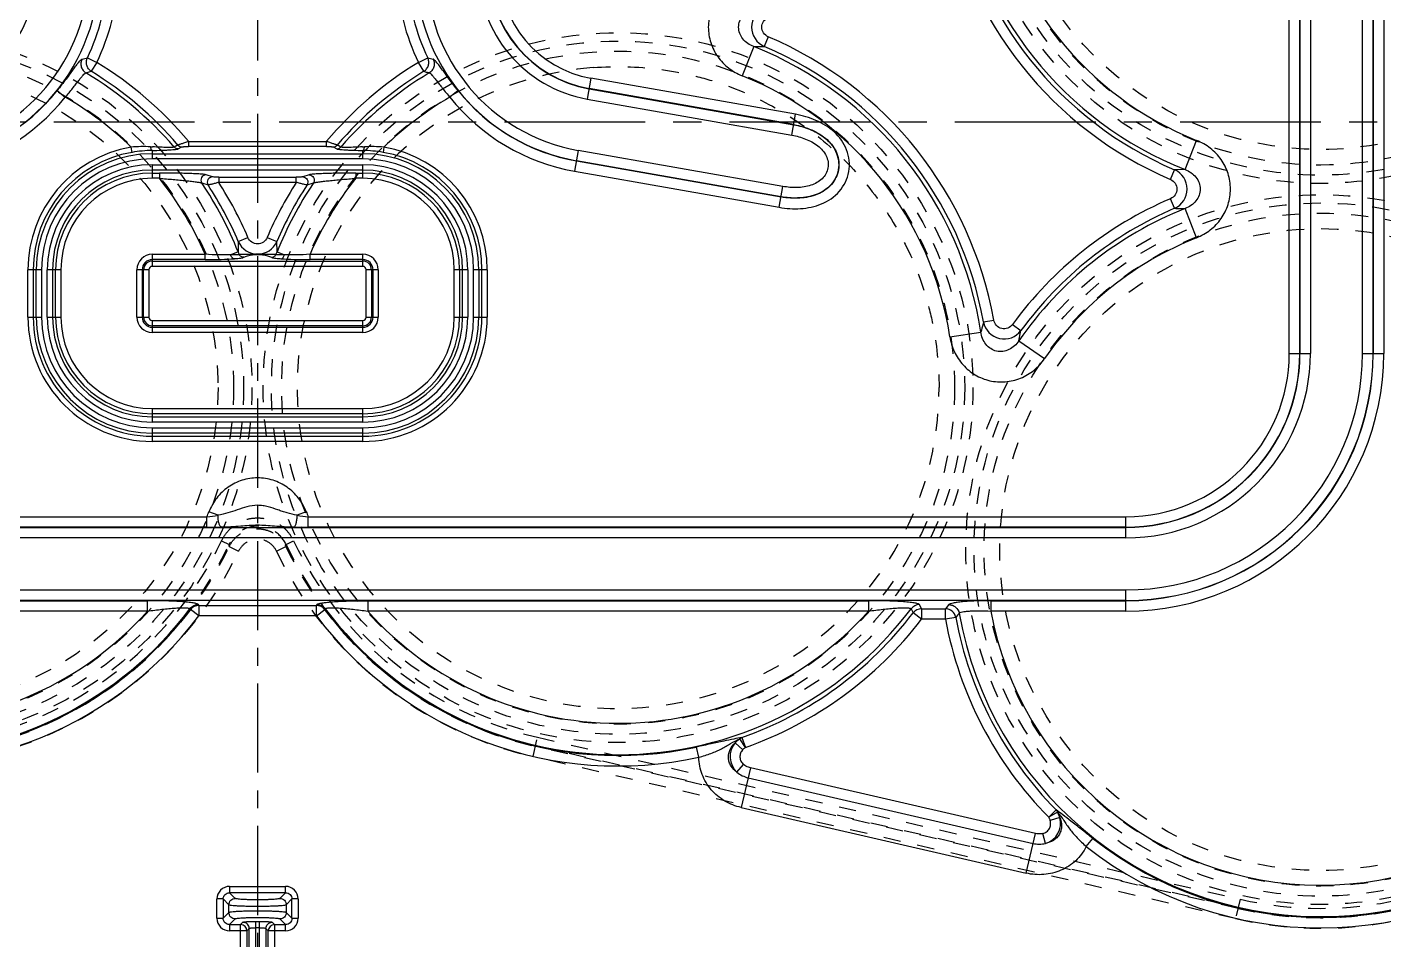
# Model space of a CAD drawing. Header units: millimetres. Extents: x -685 to 1888, y -6001 to 855.
# Drawn here: x 501.2 to 630.1, y -572.6 to -485.9 of the extents above; entities that cross this region are included whole.
import ezdxf

# ---------------------------------------------------------------- set-up
doc = ezdxf.new("R2010")
doc.units = ezdxf.units.MM
doc.header["$LTSCALE"] = 16.335
doc.linetypes.add('CENTER', pattern=[0.6, 0.375, -0.075, 0.075, -0.075])
doc.linetypes.add('HIDDEN', pattern=[0.2, 0.1, -0.1])
doc.layers.get('0').update_dxf_attribs({"linetype": 'CONTINUOUS'})
doc.layers.add('DEFAULT_2', color=8, linetype='HIDDEN')

msp = doc.modelspace()

# ---------------------------------------------------------------- linework, layer by layer
at = {"color": 1, "linetype": 'CENTER', "ltscale": 1.38079}
msp.add_line((523.06, -399.423), (523.06, -590.423), dxfattribs=at)
at = {"color": 7, "linetype": 'Continuous'}
for p, q in [((621.075, -516.923), (621.075, -461.923)), ((622.069, -461.923), (622.069, -516.923)), ((622.091, -516.923), (622.091, -461.923)), ((623.086, -461.923), (623.086, -516.923)), ((628.035, -516.923), (628.035, -461.923)), ((629.029, -461.923), (629.029, -516.923)), ((629.051, -516.923), (629.051, -461.923)), ((630.046, -461.923), (630.046, -516.923)), ((571.581, -486.837), (571.189, -487.752)), ((570.199, -487.771), (569.096, -490.543)), ((570.199, -487.771), (571.189, -487.752)), ((506.889, -488.837), (507.784, -489.271)), ((507.784, -489.271), (507.263, -490.119)), ((538.337, -489.271), (539.231, -488.837)), ((538.857, -490.119), (538.337, -489.271)), ((554.734, -490.778), (554.385, -492.758)), ((574.177, -494.206), (554.734, -490.778)), ((504.012, -491.958), (504.79, -492.578)), ((542.108, -491.958), (541.331, -492.578)), ((554.558, -491.779), (574, -495.207)), ((574.004, -495.186), (554.562, -491.757)), ((554.385, -492.758), (573.828, -496.187)), ((573.828, -496.187), (574.177, -494.206)), ((511.143, -497.821), (511.058, -497.329)), ((515.501, -497.121), (515.149, -497.319)), ((515.524, -497.493), (515.877, -497.295)), ((516.511, -496.773), (516.511, -497.272)), ((516.511, -496.773), (529.609, -496.773)), ((529.609, -497.272), (516.511, -497.272)), ((529.609, -497.272), (529.609, -496.773)), ((530.243, -497.295), (530.596, -497.493)), ((530.972, -497.319), (530.62, -497.121)), ((535.063, -497.329), (534.978, -497.821)), ((611.172, -499.459), (612.274, -496.687)), ((513.06, -497.638), (513.06, -498.447)), ((513.06, -497.948), (533.06, -497.948)), ((533.06, -498.447), (513.06, -498.447)), ((533.06, -498.447), (533.06, -497.638)), ((553.526, -497.632), (553.177, -499.612)), ((553.349, -498.633), (572.792, -502.061)), ((572.796, -502.04), (553.353, -498.611)), ((572.968, -501.06), (553.526, -497.632)), ((513.06, -498.998), (513.06, -500.288)), ((513.06, -498.998), (533.06, -498.998)), ((533.06, -499.498), (513.06, -499.498)), ((513.06, -499.789), (513.738, -499.789)), ((513.738, -499.789), (513.738, -500.288)), ((518.776, -500.151), (518.171, -499.953)), ((527.95, -499.953), (527.345, -500.151)), ((532.382, -499.789), (533.06, -499.789)), ((532.382, -499.789), (532.382, -500.288)), ((533.06, -500.288), (533.06, -498.998)), ((553.177, -499.612), (572.619, -503.041)), ((609.79, -500.393), (610.181, -499.479)), ((611.172, -499.459), (610.181, -499.479)), ((513.738, -500.288), (513.06, -500.288)), ((517.758, -500.729), (518.36, -500.921)), ((519.383, -500.174), (519.383, -500.673)), ((519.383, -500.174), (526.738, -500.174)), ((526.738, -500.673), (519.383, -500.673)), ((526.738, -500.673), (526.738, -500.174)), ((527.761, -500.921), (528.363, -500.729)), ((533.06, -500.288), (532.382, -500.288)), ((572.619, -503.041), (572.968, -501.06)), ((610.181, -503.136), (609.79, -502.222)), ((612.274, -505.928), (611.172, -503.156)), ((521.232, -506.294), (522.146, -505.903)), ((523.975, -505.903), (524.889, -506.294)), ((524.909, -507.284), (524.889, -506.294)), ((513.06, -507.507), (513.06, -508.649)), ((513.06, -507.507), (518.074, -507.507)), ((518.074, -508.005), (518.074, -507.507)), ((521.212, -507.284), (520.511, -507.563)), ((524.909, -507.284), (525.61, -507.563)), ((528.046, -507.507), (533.06, -507.507)), ((528.046, -508.005), (528.046, -507.507)), ((533.06, -508.649), (533.06, -507.507)), ((501.245, -513.473), (501.245, -508.973)), ((502.535, -508.973), (501.245, -508.973)), ((501.745, -508.973), (501.745, -513.473)), ((502.036, -513.473), (502.036, -508.973)), ((502.535, -508.973), (502.535, -513.473)), ((503.086, -513.473), (503.086, -508.973)), ((504.375, -508.973), (503.086, -508.973)), ((503.585, -508.973), (503.585, -513.473)), ((503.876, -513.473), (503.876, -508.973)), ((504.375, -508.973), (504.375, -513.473)), ((511.594, -513.473), (511.594, -508.973)), ((512.736, -508.973), (511.594, -508.973)), ((512.093, -508.973), (512.093, -513.473)), ((512.238, -513.473), (512.238, -508.973)), ((512.736, -508.973), (512.736, -513.473)), ((518.074, -508.005), (513.06, -508.005)), ((513.06, -508.15), (533.06, -508.15)), ((533.06, -508.649), (513.06, -508.649)), ((533.06, -508.005), (528.046, -508.005)), ((534.527, -508.973), (533.384, -508.973)), ((533.384, -513.473), (533.384, -508.973)), ((533.883, -508.973), (533.883, -513.473)), ((534.028, -513.473), (534.028, -508.973)), ((534.527, -508.973), (534.527, -513.473)), ((543.035, -508.973), (541.745, -508.973)), ((541.745, -513.473), (541.745, -508.973)), ((542.245, -508.973), (542.245, -513.473)), ((542.536, -513.473), (542.536, -508.973)), ((543.035, -508.973), (543.035, -513.473)), ((544.875, -508.973), (543.586, -508.973)), ((543.586, -513.473), (543.586, -508.973)), ((544.085, -508.973), (544.085, -513.473)), ((544.376, -513.473), (544.376, -508.973)), ((544.875, -508.973), (544.875, -513.473)), ((501.245, -513.473), (502.535, -513.473)), ((503.086, -513.473), (504.375, -513.473)), ((511.594, -513.473), (512.736, -513.473)), ((513.06, -513.797), (533.06, -513.797)), ((513.06, -513.797), (513.06, -514.939)), ((533.06, -514.939), (533.06, -513.797)), ((533.384, -513.473), (534.527, -513.473)), ((541.745, -513.473), (543.035, -513.473)), ((543.586, -513.473), (544.875, -513.473)), ((592.021, -513.93), (592.999, -513.754)), ((594.781, -514.165), (595.584, -514.752)), ((533.06, -514.296), (513.06, -514.296)), ((513.06, -514.44), (533.06, -514.44)), ((533.06, -514.939), (513.06, -514.939)), ((588.83, -515.343), (591.779, -514.891)), ((595.381, -515.721), (595.584, -514.752)), ((595.381, -515.721), (597.835, -517.418)), ((621.075, -516.923), (623.086, -516.923)), ((628.035, -516.923), (630.046, -516.923)), ((513.06, -522.158), (533.06, -522.158)), ((513.06, -522.158), (513.06, -523.447)), ((533.06, -522.657), (513.06, -522.657)), ((513.06, -522.948), (533.06, -522.948)), ((533.06, -523.447), (533.06, -522.158)), ((533.06, -523.447), (513.06, -523.447)), ((513.06, -523.998), (533.06, -523.998)), ((513.06, -523.998), (513.06, -525.288)), ((533.06, -524.498), (513.06, -524.498)), ((533.06, -525.288), (533.06, -523.998)), ((513.06, -524.789), (533.06, -524.789)), ((533.06, -525.288), (513.06, -525.288)), ((519.303, -532.302), (518.44, -531.959)), ((527.681, -531.959), (526.818, -532.302)), ((440.56, -532.438), (518.245, -532.438)), ((518.245, -533.432), (440.56, -533.432)), ((440.56, -533.454), (605.56, -533.454)), ((518.245, -533.432), (518.245, -532.438)), ((527.876, -532.438), (605.56, -532.438)), ((527.876, -533.432), (527.876, -532.438)), ((605.56, -533.432), (527.876, -533.432)), ((605.56, -534.449), (605.56, -532.438)), ((605.56, -534.449), (440.56, -534.449)), ((440.56, -539.397), (605.56, -539.397)), ((605.56, -541.408), (605.56, -539.397)), ((605.56, -540.392), (440.56, -540.392)), ((465.022, -540.414), (512.599, -540.414)), ((512.599, -541.408), (512.599, -540.414)), ((516.68, -541.265), (516.64, -541.186)), ((517.473, -541.866), (516.68, -541.265)), ((517.473, -540.871), (517.433, -540.79)), ((517.473, -540.871), (528.647, -540.871)), ((517.473, -540.871), (517.473, -541.866)), ((528.687, -540.79), (528.647, -540.871)), ((528.647, -541.866), (528.647, -540.871)), ((528.647, -541.866), (529.44, -541.265)), ((529.481, -541.186), (529.44, -541.265)), ((533.522, -540.414), (581.099, -540.414)), ((533.522, -540.414), (533.522, -541.408)), ((581.099, -540.414), (581.099, -541.408)), ((585.14, -541.186), (585.339, -541.577)), ((586.13, -541.186), (585.933, -540.79)), ((586.13, -541.186), (588.409, -541.186)), ((586.13, -541.186), (586.13, -542.181)), ((588.739, -540.79), (588.409, -541.186)), ((588.409, -542.181), (588.409, -541.186)), ((592.714, -540.414), (605.56, -540.414)), ((592.714, -540.414), (592.714, -541.408)), ((512.599, -541.408), (465.022, -541.408)), ((528.647, -541.866), (517.473, -541.866)), ((581.099, -541.408), (533.522, -541.408)), ((586.13, -542.181), (585.339, -541.577)), ((588.409, -542.181), (586.13, -542.181)), ((589.386, -541.999), (588.409, -542.181)), ((605.56, -541.408), (592.714, -541.408)), ((568.438, -553.918), (569.147, -554.578)), ((569.412, -554.356), (568.882, -553.545)), ((569.08, -553.418), (569.412, -554.356)), ((564.985, -555.291), (564.772, -554.319)), ((568.602, -556.714), (569.229, -555.975)), ((569.878, -556.293), (569.008, -560.067)), ((596.951, -562.532), (569.878, -556.293)), ((569.661, -557.236), (596.733, -563.476)), ((569.008, -560.067), (596.081, -566.306)), ((598.218, -560.995), (598.926, -560.297)), ((599.049, -560.498), (598.218, -560.995)), ((599.285, -561.027), (598.359, -561.31)), ((596.081, -566.306), (596.951, -562.532)), ((597.914, -563.469), (597.673, -562.531)), ((601.789, -563.773), (602.405, -562.993)), ((520.394, -567.559), (525.727, -567.559)), ((520.394, -567.559), (520.394, -568.158)), ((525.727, -568.158), (520.394, -568.158)), ((520.936, -568.7), (520.394, -568.158)), ((525.727, -568.158), (525.185, -568.7)), ((525.727, -568.158), (525.727, -567.559)), ((519.795, -568.756), (519.197, -568.756)), ((519.197, -570.589), (519.197, -568.757)), ((519.795, -568.756), (520.337, -569.298)), ((519.795, -568.756), (519.795, -570.59)), ((520.337, -570.047), (520.337, -569.298)), ((525.783, -569.298), (526.325, -568.756)), ((525.783, -569.298), (525.783, -570.047)), ((526.924, -568.756), (526.325, -568.756)), ((526.325, -570.59), (526.325, -568.756)), ((526.924, -568.757), (526.924, -570.589)), ((519.197, -570.59), (519.795, -570.59)), ((520.337, -570.047), (519.795, -570.59)), ((520.394, -571.188), (520.936, -570.646)), ((521.673, -570.962), (521.447, -571.188)), ((522.87, -570.884), (523.251, -570.884)), ((522.87, -570.884), (522.87, -580.285)), ((523.251, -580.285), (523.251, -570.884)), ((524.674, -571.188), (524.448, -570.962)), ((525.185, -570.646), (525.727, -571.188)), ((526.325, -570.59), (525.783, -570.047)), ((526.325, -570.59), (526.924, -570.59)), ((520.394, -571.188), (521.447, -571.188)), ((520.394, -571.188), (520.394, -571.787)), ((522.045, -571.787), (520.394, -571.787)), ((521.447, -579.686), (521.447, -571.188)), ((522.045, -571.787), (522.271, -571.561)), ((522.045, -571.787), (522.045, -579.686)), ((522.271, -580.285), (522.271, -571.561)), ((523.251, -571.482), (522.87, -571.482)), ((523.849, -571.561), (524.075, -571.787)), ((523.849, -571.561), (523.849, -580.285)), ((525.727, -571.787), (524.075, -571.787)), ((524.075, -579.686), (524.075, -571.787)), ((524.674, -571.188), (525.727, -571.188)), ((524.674, -571.188), (524.674, -579.686)), ((525.727, -571.787), (525.727, -571.188))]:
    msp.add_line(p, q, dxfattribs=at)
at = {"color": 1, "linetype": 'CENTER', "ltscale": 2.18358}
msp.add_line((375.293, -494.923), (670.828, -494.923), dxfattribs=at)
at = {"color": 7, "linetype": 'Continuous'}
for centre, radius, start, end in [((624.06, -467.058), 34.871, 291.69161, 123.2426), ((624.06, -467.058), 31.888, 291.69165, 114.41753), ((624.06, -467.058), 34.871, 188.71275, 248.30827), ((624.06, -467.058), 31.888, 188.71266, 248.30837), ((624.06, -467.058), 36.262, 190.19576, 246.82527), ((624.06, -467.058), 35.267, 190.19577, 246.82525), ((489.56, -480.423), 12.526, 279.99978, 360), ((489.56, -480.423), 17.474, 280.00003, 0), ((489.56, -480.423), 18.469, 280.00003, 360), ((556.56, -480.423), 18.469, 180, 260), ((556.56, -480.423), 17.474, 180, 260), ((556.56, -480.423), 12.526, 180, 260), ((556.56, -480.423), 11.531, 180, 260), ((556.56, -480.423), 11.509, 180, 260), ((556.56, -480.423), 10.515, 180, 260), ((489.56, -480.423), 19.263, 334.10212, 357.68554), ((489.56, -480.423), 20.258, 334.10212, 357.68554), ((556.56, -480.423), 20.258, 182.3139, 205.89828), ((556.56, -480.423), 19.263, 182.3139, 205.89828), ((571.999, -485.923), 2, 113.87477, 246.12426), ((557.31, -520.173), 36.262, 10.19576, 66.82527), ((557.31, -520.173), 34.871, 8.71275, 68.30827), ((557.31, -520.173), 35.267, 10.19577, 66.82525), ((478.258, -380.69), 111.873, 284.55904, 284.82825), ((488.81, -520.173), 36.262, 40.1895, 58.4506), ((557.31, -520.173), 36.262, 121.54978, 139.8105), ((567.963, -380.612), 111.974, 255.13208, 255.40121), ((488.81, -520.173), 34.871, 40.94769, 59.02874), ((488.81, -520.173), 35.267, 40.81615, 58.4506), ((557.31, -520.173), 35.267, 121.54978, 139.18385), ((557.31, -520.173), 34.871, 120.97165, 139.05231), ((557.31, -520.173), 31.888, 8.71266, 68.30837), ((489.56, -480.423), 18.491, 280.00003, 321.40591), ((556.56, -480.423), 18.491, 218.59449, 260), ((489.56, -480.423), 19.485, 280.00003, 321.40591), ((488.81, -520.173), 31.888, 45.75795, 59.92621), ((557.31, -520.173), 31.888, 120.07418, 134.24205), ((556.56, -480.423), 19.485, 218.59449, 260), ((513.06, -508.973), 11.815, 99.75704, 180), ((512.223, -509.575), 12.302, 86.84993, 95.43369), ((516.433, -432.437), 64.951, 266.88083, 267.04313), ((515.88, -496.796), 0.5, 220.6407, 269.6585), ((530.24, -496.796), 0.5, 270.34148, 319.35919), ((529.684, -432.376), 65.012, 272.95702, 273.11935), ((533.899, -509.511), 12.238, 84.54251, 93.17123), ((533.06, -508.973), 11.815, 0, 80.24296), ((513.06, -508.973), 11.316, 99.75704, 180), ((513.06, -508.973), 11.025, 90, 180), ((513.06, -508.973), 10.526, 90, 180), ((513.314, -510.448), 12.813, 91.1359, 99.75849), ((532.805, -510.464), 12.829, 80.24701, 88.8586), ((533.06, -508.973), 11.025, 0, 90), ((533.06, -508.973), 10.526, 0, 90), ((533.06, -508.973), 11.316, 0, 80.24296), ((513.06, -508.973), 9.974, 90, 180), ((513.06, -508.973), 9.475, 90, 180), ((513.06, -508.973), 9.184, 90, 180), ((533.06, -508.973), 9.974, 0, 90), ((533.06, -508.973), 9.475, 0, 90), ((533.06, -508.973), 9.184, 0, 90), ((609.372, -501.308), 2, 293.87415, 66.12486), ((513.06, -508.973), 8.685, 90, 180), ((488.81, -520.173), 31.888, 23.40425, 38.57897), ((488.81, -520.173), 34.871, 21.69164, 33.88839), ((488.81, -520.173), 35.267, 23.17473, 33.08488), ((488.81, -520.173), 36.262, 23.17473, 32.53047), ((557.31, -520.173), 36.262, 147.46953, 156.82527), ((557.31, -520.173), 35.267, 146.91512, 156.82527), ((557.31, -520.173), 34.871, 146.11161, 158.30836), ((557.31, -520.173), 31.888, 141.42103, 156.59575), ((533.06, -508.973), 8.685, 0, 90), ((624.06, -535.558), 36.262, 113.17473, 143.84629), ((624.06, -535.558), 34.871, 189.9987, 68.30839), ((624.06, -535.558), 34.871, 111.69173, 145.3293), ((624.06, -535.558), 35.267, 113.17475, 143.84628), ((523.06, -505.485), 2, 203.8751, 336.12499), ((624.06, -535.558), 31.888, 190.57252, 68.30835), ((624.06, -535.558), 31.888, 111.69163, 145.32939), ((513.06, -508.973), 1.466, 90, 180), ((523.563, -506.445), 2.497, 199.64514, 205.74738), ((522.56, -506.446), 2.493, 334.24967, 340.35954), ((533.06, -508.973), 1.466, 0, 90), ((513.06, -508.973), 0.967, 90, 180), ((513.06, -508.973), 0.823, 90, 180), ((513.06, -508.973), 0.324, 90, 180), ((533.06, -508.973), 0.967, 0, 90), ((533.06, -508.973), 0.823, 0, 90), ((533.06, -508.973), 0.324, 0, 90), ((513.06, -513.473), 11.815, 180, 270), ((513.06, -513.473), 11.316, 180, 270), ((513.06, -513.473), 11.025, 180, 270), ((513.06, -513.473), 10.526, 180, 270), ((513.06, -513.473), 9.974, 180, 270), ((513.06, -513.473), 9.475, 180, 270), ((513.06, -513.473), 9.184, 180, 270), ((513.06, -513.473), 8.685, 180, 270), ((513.06, -513.473), 1.466, 180, 270), ((513.06, -513.473), 0.967, 180, 270), ((513.06, -513.473), 0.823, 180, 270), ((513.06, -513.473), 0.324, 180, 270), ((533.06, -513.473), 11.815, 270, 360), ((533.06, -513.473), 11.316, 270, 0), ((533.06, -513.473), 11.025, 270, 0), ((533.06, -513.473), 10.526, 270, 0), ((533.06, -513.473), 9.974, 270, 360), ((533.06, -513.473), 9.475, 270, 0), ((533.06, -513.473), 9.184, 270, 0), ((533.06, -513.473), 8.685, 270, 360), ((533.06, -513.473), 1.466, 270, 360), ((533.06, -513.473), 0.967, 270, 0), ((533.06, -513.473), 0.823, 270, 360), ((533.06, -513.473), 0.324, 270, 360), ((593.984, -513.552), 2, 190.8958, 323.14529), ((605.56, -516.923), 24.485, 270, 360), ((605.56, -516.923), 23.491, 270, 0), ((605.56, -516.923), 23.469, 270, 0), ((605.56, -516.923), 22.474, 270, 360), ((605.56, -516.923), 17.526, 270, 360), ((605.56, -516.923), 16.531, 270, 0), ((605.56, -516.923), 16.509, 270, 0), ((605.56, -516.923), 15.515, 270, 360), ((624.06, -535.558), 35.946, 231.71501, 25.30613), ((624.06, -535.558), 34.952, 231.71639, 25.30399), ((488.81, -520.173), 31.888, 337.37983, 338.30836), ((514.347, -497.705), 34.95, 276.40271, 278.15181), ((531.899, -496.719), 35.944, 261.87233, 263.57293), ((557.31, -520.173), 31.888, 201.69164, 202.62017), ((518.25, -489.914), 43.518, 269.99361, 271.76619), ((527.856, -490.854), 42.578, 268.21441, 270.02588), ((488.81, -520.173), 34.871, 217.05474, 322.94526), ((488.81, -520.173), 34.952, 257.67434, 322.88116), ((517.439, -541.796), 1.006, 90.32073, 142.61137), ((517.479, -541.877), 1.006, 90.32337, 142.55685), ((528.642, -541.877), 1.006, 37.44281, 89.67606), ((528.682, -541.796), 1.006, 37.38905, 89.67983), ((557.31, -520.173), 34.952, 217.11884, 282.32501), ((557.31, -520.173), 34.871, 217.05474, 322.94526), ((585.939, -541.796), 1.006, 90.32314, 142.61796), ((586.136, -542.192), 1.006, 90.3234, 142.31975), ((588.398, -542.193), 1.007, 11.11472, 89.39733), ((488.81, -520.173), 31.888, 221.75488, 318.24512), ((488.81, -520.173), 35.946, 257.67295, 322.88116), ((557.31, -520.173), 35.946, 217.11884, 282.32715), ((557.31, -520.173), 31.888, 221.75488, 318.24512), ((557.31, -520.173), 35.267, 289.49497, 322.63299), ((557.31, -520.173), 36.262, 289.49497, 322.63299), ((624.06, -535.558), 36.262, 190.52423, 224.54711), ((777.807, -703.474), 248.146, 139.28596, 139.40377), ((624.06, -535.558), 35.267, 190.52423, 224.54711), ((569.942, -555.232), 1.998, 138.8482, 227.86219), ((597.357, -561.551), 1.998, 286.17961, 15.19544), ((520.393, -568.755), 1.196, 89.94161, 180.06206), ((525.728, -568.755), 1.196, 359.94115, 90.06216), ((520.393, -570.591), 1.196, 179.9411, 270.06219), ((525.728, -570.591), 1.196, 269.94162, 0.06204), ((521.443, -571.79), 0.602, 0.33572, 89.66428), ((524.678, -571.79), 0.602, 90.33572, 179.66428)]:
    msp.add_arc(centre, radius, start, end, dxfattribs=at)
for points, knots in [([(569.096, -481.302), (568.635, -481.486), (567.76, -481.986), (566.716, -483.077), (566.04, -484.429), (565.804, -485.923), (566.04, -487.418), (566.716, -488.77), (567.76, -489.86), (568.635, -490.36), (569.096, -490.543)], [0, 0, 0, 0, 0.1250472, 0.2500704, 0.3750489, 0.5000326, 0.625011, 0.7499781, 0.8749745, 1, 1, 1, 1]), ([(570.199, -487.771), (569.804, -487.63), (569.248, -487.258), (568.84, -486.529), (568.727, -485.923), (568.84, -485.317), (569.248, -484.588), (569.804, -484.216), (570.199, -484.075)], [0, 0, 0, 0, 0.2549549, 0.3787354, 0.5000052, 0.6212722, 0.7450568, 1, 1, 1, 1]), ([(571.581, -486.837), (571.404, -486.762), (571.086, -486.505), (570.905, -485.923), (571.086, -485.34), (571.404, -485.084), (571.581, -485.009)], [0, 0, 0, 0, 0.2502707, 0.5000111, 0.7497491, 1, 1, 1, 1]), ([(506.38, -488.97), (506.361, -488.975), (506.317, -488.999), (506.213, -489.084), (506.055, -489.26), (505.83, -489.544), (505.553, -489.916), (505.227, -490.363), (504.715, -491.057), (504.303, -491.594), (504.012, -491.958)], [0, 0, 0, 0, 0.0158655, 0.0384508, 0.1052174, 0.2006819, 0.3230717, 0.4691595, 0.6346085, 1, 1, 1, 1]), ([(506.381, -488.97), (506.328, -489.077), (506.258, -489.32), (506.292, -489.702), (506.466, -490.043), (506.654, -490.212), (506.755, -490.274)], [0, 0, 0, 0, 0.2411213, 0.5004422, 0.7595168, 1, 1, 1, 1]), ([(507.263, -490.119), (507.161, -490.054), (506.978, -489.887), (506.812, -489.555), (506.773, -489.186), (506.837, -488.946), (506.889, -488.837)], [0, 0, 0, 0, 0.2497053, 0.5000009, 0.7502962, 1, 1, 1, 1]), ([(538.857, -490.119), (538.96, -490.055), (539.142, -489.887), (539.308, -489.555), (539.347, -489.186), (539.283, -488.946), (539.231, -488.837)], [0, 0, 0, 0, 0.2496765, 0.4999017, 0.7502334, 1, 1, 1, 1]), ([(539.74, -488.971), (539.793, -489.077), (539.863, -489.32), (539.828, -489.702), (539.654, -490.044), (539.466, -490.212), (539.365, -490.274)], [0, 0, 0, 0, 0.2411338, 0.5004553, 0.7595232, 1, 1, 1, 1]), ([(542.108, -491.958), (541.818, -491.594), (541.406, -491.057), (540.894, -490.363), (540.567, -489.916), (540.291, -489.544), (540.066, -489.26), (539.907, -489.084), (539.803, -488.999), (539.76, -488.975), (539.74, -488.97)], [0, 0, 0, 0, 0.3654317, 0.5308702, 0.6769413, 0.7993117, 0.8947663, 0.9615397, 0.9841318, 1, 1, 1, 1]), ([(504.79, -492.578), (505.031, -492.304), (505.371, -491.896), (505.79, -491.361), (506.057, -491.013), (506.286, -490.722), (506.475, -490.498), (506.609, -490.359), (506.699, -490.293), (506.738, -490.276), (506.755, -490.274)], [0, 0, 0, 0, 0.360238, 0.524424, 0.6703981, 0.793166, 0.8899456, 0.9588518, 0.982688, 1, 1, 1, 1]), ([(506.755, -490.274), (506.796, -490.259), (506.901, -490.222), (507.074, -490.182), (507.202, -490.141), (507.263, -490.119)], [0, 0, 0, 0, 0.243624, 0.6298584, 1, 1, 1, 1]), ([(538.857, -490.119), (538.898, -490.134), (539.003, -490.17), (539.176, -490.21), (539.304, -490.251), (539.365, -490.274)], [0, 0, 0, 0, 0.2435929, 0.6298, 1, 1, 1, 1]), ([(539.365, -490.274), (539.383, -490.276), (539.422, -490.294), (539.512, -490.359), (539.646, -490.498), (539.834, -490.722), (540.063, -491.013), (540.331, -491.361), (540.749, -491.896), (541.09, -492.304), (541.331, -492.578)], [0, 0, 0, 0, 0.0173115, 0.0411473, 0.1100528, 0.2068314, 0.3295971, 0.4755678, 0.6397529, 1, 1, 1, 1]), ([(572.619, -503.041), (573.282, -503.157), (574.645, -503.249), (576.684, -502.848), (578.463, -501.654), (579.427, -499.687), (579.195, -497.509), (577.931, -495.778), (576.152, -494.703), (574.839, -494.323), (574.177, -494.206)], [0, 0, 0, 0, 0.1228357, 0.247067, 0.3730895, 0.499979, 0.6268815, 0.7529042, 0.8771577, 1, 1, 1, 1]), ([(574.004, -495.186), (574.589, -495.289), (575.721, -495.615), (577.209, -496.502), (578.217, -497.858), (578.399, -499.505), (577.665, -500.991), (576.254, -501.92), (574.552, -502.245), (573.377, -502.164), (572.792, -502.061)], [0, 0, 0, 0, 0.1336977, 0.2624749, 0.3836192, 0.4999895, 0.6164279, 0.737546, 0.8663098, 1, 1, 1, 1]), ([(574, -495.207), (574.51, -495.297), (575.53, -495.577), (576.72, -496.215), (577.529, -496.975), (578.015, -497.705), (578.286, -498.566), (578.276, -499.484), (577.971, -500.349), (577.423, -501.065), (576.716, -501.584), (575.94, -501.918), (575.142, -502.105), (574.091, -502.192), (573.305, -502.129), (572.796, -502.04)], [0, 0, 0, 0, 0.1165442, 0.2366293, 0.2996203, 0.3648536, 0.4318678, 0.4998537, 0.5678311, 0.6348575, 0.6998161, 0.7630544, 0.8240013, 0.8834576, 1, 1, 1, 1]), ([(573.828, -496.187), (574.271, -496.265), (575.134, -496.501), (576.123, -497.023), (576.753, -497.612), (577.101, -498.129), (577.282, -498.708), (577.28, -499.308), (577.077, -499.872), (576.709, -500.355), (576.204, -500.721), (575.411, -501.059), (574.303, -501.212), (573.411, -501.138), (572.968, -501.06)], [0, 0, 0, 0, 0.1323145, 0.2615347, 0.3240015, 0.3841825, 0.4426681, 0.4999889, 0.5573138, 0.6158076, 0.6759982, 0.7384719, 0.8676875, 1, 1, 1, 1]), ([(513.06, -497.638), (513.041, -497.635), (512.999, -497.604), (512.955, -497.528), (512.92, -497.419), (512.905, -497.336), (512.899, -497.292)], [0, 0, 0, 0, 0.1466813, 0.3661907, 0.6623438, 1, 1, 1, 1]), ([(513.06, -497.638), (513.353, -497.632), (513.779, -497.622), (514.326, -497.602), (514.683, -497.585), (514.99, -497.567), (515.235, -497.546), (515.396, -497.527), (515.484, -497.508), (515.514, -497.499), (515.524, -497.493)], [0, 0, 0, 0, 0.3553175, 0.5174944, 0.6635268, 0.7894011, 0.8905866, 0.9620788, 0.9853999, 1, 1, 1, 1]), ([(515.149, -497.319), (515.14, -497.324), (515.114, -497.33), (515.041, -497.342), (514.908, -497.349), (514.703, -497.353), (514.447, -497.352), (514.149, -497.346), (513.689, -497.331), (513.33, -497.314), (513.083, -497.302)], [0, 0, 0, 0, 0.0144107, 0.0373153, 0.1076534, 0.2079708, 0.3334794, 0.4790238, 0.6407584, 1, 1, 1, 1]), ([(515.524, -497.493), (515.489, -497.493), (515.349, -497.475), (515.217, -497.398), (515.149, -497.32)], [0, 0, 0, 0, 0.2559015, 1, 1, 1, 1]), ([(515.501, -497.121), (515.511, -497.113), (515.548, -497.099), (515.616, -497.071), (515.717, -497.034), (515.844, -496.99), (515.993, -496.94), (516.217, -496.865), (516.391, -496.808), (516.511, -496.773)], [0, 0, 0, 0, 0.0365259, 0.1076331, 0.2096099, 0.3373588, 0.4856338, 0.6491756, 1, 1, 1, 1]), ([(515.877, -497.295), (515.884, -497.292), (515.908, -497.29), (515.952, -497.284), (516.017, -497.281), (516.133, -497.276), (516.299, -497.273), (516.438, -497.272), (516.511, -497.272)], [0, 0, 0, 0, 0.0356804, 0.1085978, 0.2134991, 0.3437152, 0.654943, 1, 1, 1, 1]), ([(529.609, -496.773), (529.729, -496.81), (529.954, -496.881), (530.221, -496.97), (530.403, -497.034), (530.504, -497.071), (530.573, -497.099), (530.609, -497.114), (530.62, -497.121)], [0, 0, 0, 0, 0.3505512, 0.6621708, 0.7900837, 0.8921878, 0.9633296, 1, 1, 1, 1]), ([(529.609, -497.272), (529.679, -497.272), (529.814, -497.273), (529.977, -497.276), (530.093, -497.281), (530.162, -497.284), (530.21, -497.29), (530.236, -497.291), (530.243, -497.295)], [0, 0, 0, 0, 0.3303281, 0.6367074, 0.7700165, 0.8809859, 0.9605826, 1, 1, 1, 1]), ([(530.596, -497.493), (530.632, -497.493), (530.772, -497.475), (530.904, -497.398), (530.972, -497.319)], [0, 0, 0, 0, 0.2559042, 1, 1, 1, 1]), ([(530.596, -497.493), (530.607, -497.499), (530.637, -497.508), (530.725, -497.527), (530.886, -497.546), (531.131, -497.567), (531.438, -497.585), (531.795, -497.602), (532.341, -497.622), (532.768, -497.632), (533.06, -497.638)], [0, 0, 0, 0, 0.0144632, 0.0378054, 0.1094609, 0.2106599, 0.3364851, 0.482494, 0.6446982, 1, 1, 1, 1]), ([(533.038, -497.302), (532.79, -497.314), (532.431, -497.331), (531.972, -497.346), (531.673, -497.352), (531.417, -497.353), (531.213, -497.349), (531.079, -497.342), (531.006, -497.33), (530.981, -497.324), (530.972, -497.319)], [0, 0, 0, 0, 0.3592614, 0.5209935, 0.6665465, 0.7920734, 0.8923859, 0.9626874, 0.985582, 1, 1, 1, 1]), ([(533.06, -497.638), (533.105, -497.632), (533.159, -497.546), (533.199, -497.426), (533.216, -497.34), (533.222, -497.292)], [0, 0, 0, 0, 0.3445862, 0.6321811, 1, 1, 1, 1]), ([(612.274, -505.928), (612.736, -505.745), (613.611, -505.244), (614.655, -504.154), (615.331, -502.801), (615.566, -501.307), (615.331, -499.813), (614.655, -498.461), (613.611, -497.371), (612.736, -496.871), (612.274, -496.687)], [0, 0, 0, 0, 0.1250472, 0.2500704, 0.3750489, 0.5000326, 0.625011, 0.7499781, 0.8749745, 1, 1, 1, 1]), ([(518.171, -499.953), (518.144, -499.944), (518.076, -499.931), (517.888, -499.904), (517.564, -499.878), (517.088, -499.85), (516.516, -499.828), (515.874, -499.81), (514.941, -499.793), (514.224, -499.789), (513.738, -499.789)], [0, 0, 0, 0, 0.0187208, 0.0468499, 0.1284693, 0.2382147, 0.3691892, 0.5153801, 0.6717965, 1, 1, 1, 1]), ([(518.171, -499.953), (518.077, -499.954), (517.898, -500.009), (517.718, -500.209), (517.652, -500.471), (517.706, -500.651), (517.758, -500.73)], [0, 0, 0, 0, 0.2640693, 0.4990853, 0.7346488, 1, 1, 1, 1]), ([(532.382, -499.789), (531.897, -499.789), (531.18, -499.793), (530.246, -499.81), (529.605, -499.828), (529.033, -499.85), (528.557, -499.878), (528.233, -499.904), (528.045, -499.931), (527.976, -499.944), (527.95, -499.953)], [0, 0, 0, 0, 0.3282035, 0.4846199, 0.6308108, 0.7617855, 0.8715307, 0.953151, 0.9812796, 1, 1, 1, 1]), ([(527.95, -499.953), (528.043, -499.954), (528.223, -500.009), (528.403, -500.209), (528.468, -500.471), (528.414, -500.651), (528.363, -500.73)], [0, 0, 0, 0, 0.2640693, 0.4990854, 0.7346488, 1, 1, 1, 1]), ([(611.172, -499.459), (611.567, -499.601), (612.123, -499.972), (612.53, -500.702), (612.643, -501.308), (612.53, -501.914), (612.122, -502.643), (611.567, -503.015), (611.172, -503.156)], [0, 0, 0, 0, 0.2549549, 0.3787355, 0.5000052, 0.6212722, 0.7450568, 1, 1, 1, 1]), ([(513.738, -500.288), (514.178, -500.322), (514.826, -500.374), (515.67, -500.451), (516.25, -500.509), (516.769, -500.566), (517.203, -500.621), (517.498, -500.666), (517.671, -500.703), (517.733, -500.72), (517.758, -500.73)], [0, 0, 0, 0, 0.3267022, 0.4823015, 0.6280589, 0.7590445, 0.8693641, 0.9519921, 0.9807198, 1, 1, 1, 1]), ([(518.776, -500.151), (518.684, -500.151), (518.505, -500.206), (518.325, -500.403), (518.258, -500.663), (518.31, -500.843), (518.359, -500.921)], [0, 0, 0, 0, 0.263974, 0.4990735, 0.7347232, 1, 1, 1, 1]), ([(519.383, -500.673), (519.263, -500.705), (519.039, -500.764), (518.771, -500.831), (518.587, -500.875), (518.484, -500.899), (518.411, -500.914), (518.373, -500.921), (518.359, -500.921)], [0, 0, 0, 0, 0.3512967, 0.6612528, 0.7878911, 0.8892879, 0.9610385, 1, 1, 1, 1]), ([(519.383, -500.174), (519.316, -500.174), (519.187, -500.173), (519.01, -500.169), (518.884, -500.164), (518.811, -500.157), (518.785, -500.153), (518.776, -500.151)], [0, 0, 0, 0, 0.3320401, 0.6349728, 0.8733534, 0.9538371, 1, 1, 1, 1]), ([(527.345, -500.151), (527.336, -500.153), (527.31, -500.157), (527.236, -500.164), (527.11, -500.169), (526.933, -500.173), (526.805, -500.174), (526.738, -500.174)], [0, 0, 0, 0, 0.0466717, 0.127575, 0.3655685, 0.6689193, 1, 1, 1, 1]), ([(527.761, -500.921), (527.748, -500.921), (527.709, -500.914), (527.593, -500.89), (527.385, -500.84), (527.082, -500.764), (526.858, -500.703), (526.738, -500.673)], [0, 0, 0, 0, 0.0388718, 0.1105999, 0.3383878, 0.6483853, 1, 1, 1, 1]), ([(527.345, -500.151), (527.437, -500.151), (527.616, -500.206), (527.796, -500.403), (527.863, -500.663), (527.811, -500.843), (527.761, -500.921)], [0, 0, 0, 0, 0.2639682, 0.4990664, 0.734719, 1, 1, 1, 1]), ([(528.363, -500.73), (528.387, -500.72), (528.45, -500.703), (528.622, -500.666), (528.918, -500.621), (529.351, -500.566), (529.87, -500.509), (530.451, -500.451), (531.294, -500.374), (531.943, -500.322), (532.382, -500.288)], [0, 0, 0, 0, 0.0192801, 0.048007, 0.1306326, 0.2409519, 0.3719369, 0.5176931, 0.6732892, 1, 1, 1, 1]), ([(609.79, -500.393), (609.967, -500.469), (610.285, -500.725), (610.466, -501.308), (610.285, -501.89), (609.967, -502.146), (609.79, -502.222)], [0, 0, 0, 0, 0.2502707, 0.5000111, 0.7497491, 1, 1, 1, 1]), ([(610.181, -503.136), (610.262, -503.138), (610.592, -503.144), (610.922, -503.151), (611.172, -503.156)], [0, 0, 0, 0, 0.2447141, 1, 1, 1, 1]), ([(521.232, -506.294), (521.23, -506.375), (521.223, -506.705), (521.217, -507.035), (521.212, -507.284)], [0, 0, 0, 0, 0.2446704, 1, 1, 1, 1]), ([(523.975, -505.903), (523.899, -506.079), (523.643, -506.397), (523.06, -506.579), (522.478, -506.397), (522.222, -506.079), (522.146, -505.903)], [0, 0, 0, 0, 0.2502707, 0.5000111, 0.7497491, 1, 1, 1, 1]), ([(520.511, -507.563), (520.141, -507.574), (519.328, -507.568), (518.516, -507.533), (518.074, -507.507)], [0, 0, 0, 0, 0.4559955, 1, 1, 1, 1]), ([(521.315, -507.529), (521.304, -507.536), (521.272, -507.546), (521.183, -507.561), (521.025, -507.567), (520.789, -507.568), (520.61, -507.565), (520.511, -507.563)], [0, 0, 0, 0, 0.0487168, 0.1212284, 0.3354986, 0.6328033, 1, 1, 1, 1]), ([(520.856, -507.925), (520.777, -507.919), (520.654, -507.849), (520.557, -507.702), (520.523, -507.611), (520.511, -507.563)], [0, 0, 0, 0, 0.4516435, 0.721843, 1, 1, 1, 1]), ([(520.856, -507.925), (520.967, -507.916), (521.167, -507.899), (521.431, -507.87), (521.618, -507.837), (521.719, -507.813), (521.751, -507.793)], [0, 0, 0, 0, 0.3677832, 0.6638015, 0.8771755, 1, 1, 1, 1]), ([(524.806, -507.529), (524.739, -507.527), (524.575, -507.525), (523.993, -507.512), (523.205, -507.505), (522.368, -507.511), (521.854, -507.518), (521.546, -507.525), (521.382, -507.527), (521.315, -507.529)], [0, 0, 0, 0, 0.0580132, 0.140511, 0.4999563, 0.7354372, 0.859489, 0.9419872, 1, 1, 1, 1]), ([(521.751, -507.793), (521.663, -507.793), (521.484, -507.742), (521.357, -507.607), (521.315, -507.529)], [0, 0, 0, 0, 0.4990461, 1, 1, 1, 1]), ([(521.751, -507.793), (521.861, -507.727), (522.288, -507.57), (523.06, -507.49), (523.833, -507.57), (524.259, -507.727), (524.37, -507.793)], [0, 0, 0, 0, 0.1433589, 0.5001207, 0.8566434, 1, 1, 1, 1]), ([(524.37, -507.793), (524.459, -507.793), (524.638, -507.742), (524.765, -507.606), (524.806, -507.529)], [0, 0, 0, 0, 0.5049468, 1, 1, 1, 1]), ([(524.37, -507.793), (524.401, -507.813), (524.502, -507.837), (524.689, -507.87), (524.954, -507.899), (525.153, -507.916), (525.264, -507.925)], [0, 0, 0, 0, 0.1228341, 0.3361427, 0.6321601, 1, 1, 1, 1]), ([(525.61, -507.563), (525.511, -507.565), (525.332, -507.568), (525.095, -507.567), (524.938, -507.561), (524.849, -507.546), (524.817, -507.536), (524.806, -507.529)], [0, 0, 0, 0, 0.3672825, 0.6645864, 0.8788128, 0.9513004, 1, 1, 1, 1]), ([(525.264, -507.925), (525.345, -507.919), (525.469, -507.846), (525.565, -507.699), (525.598, -507.609), (525.61, -507.563)], [0, 0, 0, 0, 0.4620559, 0.729921, 1, 1, 1, 1]), ([(528.046, -507.507), (527.605, -507.533), (526.793, -507.568), (525.98, -507.574), (525.61, -507.563)], [0, 0, 0, 0, 0.5439891, 1, 1, 1, 1]), ([(518.074, -508.005), (518.578, -508.006), (519.506, -507.994), (520.434, -507.956), (520.856, -507.925)], [0, 0, 0, 0, 0.5431614, 1, 1, 1, 1]), ([(525.264, -507.925), (525.687, -507.956), (526.615, -507.994), (527.542, -508.005), (528.046, -508.005)], [0, 0, 0, 0, 0.4568414, 1, 1, 1, 1]), ([(592.021, -513.93), (592.001, -514.009), (591.92, -514.329), (591.84, -514.649), (591.779, -514.891)], [0, 0, 0, 0, 0.2447141, 1, 1, 1, 1]), ([(594.781, -514.165), (594.668, -514.32), (594.347, -514.572), (593.738, -514.618), (593.211, -514.311), (593.033, -513.943), (592.999, -513.754)], [0, 0, 0, 0, 0.2502707, 0.5000111, 0.7497491, 1, 1, 1, 1]), ([(588.83, -515.343), (588.905, -515.833), (589.196, -516.799), (590.024, -518.061), (591.19, -519.024), (592.593, -519.588), (594.102, -519.695), (595.572, -519.339), (596.869, -518.567), (597.553, -517.826), (597.835, -517.418)], [0, 0, 0, 0, 0.1250472, 0.2500704, 0.3750489, 0.5000326, 0.625011, 0.7499781, 0.8749745, 1, 1, 1, 1]), ([(595.381, -515.721), (595.155, -516.075), (594.668, -516.532), (593.865, -516.766), (593.249, -516.74), (592.684, -516.494), (592.065, -515.932), (591.828, -515.308), (591.779, -514.891)], [0, 0, 0, 0, 0.2549549, 0.3787355, 0.5000052, 0.6212722, 0.7450567, 1, 1, 1, 1]), ([(527.681, -531.959), (527.497, -531.498), (526.997, -530.622), (525.907, -529.578), (524.554, -528.902), (523.06, -528.667), (521.566, -528.902), (520.214, -529.579), (519.123, -530.622), (518.623, -531.498), (518.44, -531.959)], [0, 0, 0, 0, 0.1250475, 0.2500705, 0.3750479, 0.5000317, 0.6250105, 0.7499789, 0.8749753, 1, 1, 1, 1]), ([(526.818, -532.302), (526.501, -532.234), (526.032, -532.134), (525.427, -531.944), (524.833, -531.731), (524.224, -531.519), (523.575, -531.38), (522.892, -531.328), (522.057, -531.458), (521.141, -531.784), (520.241, -532.104), (519.62, -532.235), (519.303, -532.302)], [0, 0, 0, 0, 0.1248044, 0.1848751, 0.2447001, 0.3682629, 0.4335795, 0.5001996, 0.6317253, 0.7553516, 0.8752143, 1, 1, 1, 1]), ([(519.591, -533.411), (519.568, -533.403), (519.522, -533.365), (519.439, -533.234), (519.367, -532.995), (519.314, -532.664), (519.303, -532.425), (519.303, -532.302)], [0, 0, 0, 0, 0.0613342, 0.1473424, 0.3934882, 0.6878492, 1, 1, 1, 1]), ([(526.53, -533.411), (526.578, -533.395), (526.67, -533.266), (526.749, -533.017), (526.806, -532.677), (526.818, -532.428), (526.817, -532.302)], [0, 0, 0, 0, 0.1291483, 0.3649658, 0.6795861, 1, 1, 1, 1]), ([(519.591, -533.411), (520.215, -533.392), (521.107, -533.342), (522.261, -533.247), (523.06, -533.205), (523.859, -533.247), (525.014, -533.342), (525.906, -533.392), (526.53, -533.411)], [0, 0, 0, 0, 0.2694983, 0.3853547, 0.4999232, 0.6145729, 0.7304443, 1, 1, 1, 1]), ([(517.433, -540.79), (517.424, -540.771), (517.371, -540.736), (517.269, -540.698), (517.115, -540.659), (516.916, -540.623), (516.676, -540.588), (516.287, -540.544), (515.734, -540.5), (515.013, -540.46), (514.235, -540.433), (513.424, -540.417), (512.875, -540.414), (512.599, -540.414)], [0, 0, 0, 0, 0.0133561, 0.0360071, 0.0684443, 0.110205, 0.1603739, 0.2179149, 0.3508897, 0.5011793, 0.6624465, 0.8298885, 1, 1, 1, 1]), ([(512.599, -541.408), (512.831, -541.375), (513.291, -541.312), (513.971, -541.229), (514.622, -541.162), (515.225, -541.114), (515.755, -541.089), (516.137, -541.086), (516.379, -541.102), (516.506, -541.121), (516.59, -541.142), (516.634, -541.17), (516.64, -541.186)], [0, 0, 0, 0, 0.1727575, 0.3417088, 0.5037561, 0.6541662, 0.7871055, 0.8939015, 0.9347244, 0.9661051, 0.9876351, 1, 1, 1, 1]), ([(528.687, -540.79), (528.697, -540.771), (528.75, -540.736), (528.852, -540.698), (529.006, -540.659), (529.204, -540.623), (529.445, -540.588), (529.834, -540.544), (530.386, -540.5), (531.108, -540.46), (531.886, -540.433), (532.697, -540.417), (533.246, -540.414), (533.522, -540.414)], [0, 0, 0, 0, 0.0133531, 0.0360011, 0.0684432, 0.1102073, 0.160369, 0.217914, 0.3508879, 0.5011828, 0.6624449, 0.8298895, 1, 1, 1, 1]), ([(529.481, -541.186), (529.487, -541.17), (529.53, -541.142), (529.614, -541.121), (529.742, -541.102), (529.984, -541.086), (530.366, -541.089), (530.895, -541.114), (531.499, -541.162), (532.15, -541.229), (532.829, -541.312), (533.29, -541.375), (533.522, -541.408)], [0, 0, 0, 0, 0.0123639, 0.0338909, 0.0652676, 0.1060859, 0.2128713, 0.3457937, 0.4961804, 0.6582181, 0.8271929, 1, 1, 1, 1]), ([(585.933, -540.79), (585.924, -540.771), (585.871, -540.736), (585.769, -540.698), (585.615, -540.659), (585.416, -540.623), (585.176, -540.588), (584.787, -540.544), (584.234, -540.5), (583.513, -540.46), (582.735, -540.433), (581.924, -540.417), (581.375, -540.414), (581.099, -540.414)], [0, 0, 0, 0, 0.0133581, 0.0359989, 0.0684398, 0.1102075, 0.1603625, 0.217912, 0.350885, 0.501184, 0.6624423, 0.82989, 1, 1, 1, 1]), ([(581.099, -541.408), (581.331, -541.375), (581.791, -541.312), (582.471, -541.229), (583.122, -541.162), (583.726, -541.114), (584.255, -541.089), (584.637, -541.086), (584.879, -541.102), (585.006, -541.121), (585.09, -541.142), (585.134, -541.17), (585.14, -541.186)], [0, 0, 0, 0, 0.1728441, 0.3418237, 0.5038534, 0.6542288, 0.7871423, 0.8939198, 0.9347341, 0.9661081, 0.9876346, 1, 1, 1, 1]), ([(592.714, -540.414), (592.234, -540.414), (591.532, -540.426), (590.635, -540.471), (590.052, -540.515), (589.559, -540.569), (589.175, -540.631), (588.927, -540.69), (588.796, -540.745), (588.753, -540.774), (588.739, -540.79)], [0, 0, 0, 0, 0.3588999, 0.5235752, 0.6708097, 0.7955788, 0.8935581, 0.9618376, 0.9845225, 1, 1, 1, 1]), ([(588.739, -540.79), (588.852, -540.791), (589.084, -540.838), (589.488, -541.063), (589.678, -541.391), (589.719, -541.612)], [0, 0, 0, 0, 0.2478099, 0.5070942, 1, 1, 1, 1]), ([(589.719, -541.612), (589.728, -541.598), (589.76, -541.571), (589.858, -541.523), (590.045, -541.475), (590.333, -541.429), (590.703, -541.396), (591.143, -541.376), (591.821, -541.369), (592.351, -541.387), (592.714, -541.408)], [0, 0, 0, 0, 0.0166247, 0.0399508, 0.108489, 0.205596, 0.3290323, 0.4756723, 0.6402701, 1, 1, 1, 1]), ([(569.08, -553.418), (568.824, -553.464), (568.245, -553.57), (567.265, -553.771), (566.086, -554.03), (565.228, -554.219), (564.771, -554.319)], [0, 0, 0, 0, 0.1773132, 0.400947, 0.6814413, 1, 1, 1, 1]), ([(564.985, -555.29), (565.183, -555.239), (565.568, -555.12), (566.124, -554.925), (566.647, -554.721), (567.127, -554.493), (567.571, -554.243), (568.138, -553.902), (568.579, -553.674), (568.882, -553.545)], [0, 0, 0, 0, 0.1432349, 0.2820841, 0.4130708, 0.5360319, 0.6539241, 0.7692362, 1, 1, 1, 1]), ([(568.602, -556.714), (568.385, -556.56), (568.092, -556.262), (567.856, -555.77), (567.777, -555.358), (567.807, -554.941), (567.985, -554.424), (568.24, -554.096), (568.438, -553.918)], [0, 0, 0, 0, 0.2459115, 0.372434, 0.5001995, 0.6281093, 0.7544146, 1, 1, 1, 1]), ([(568.882, -553.545), (568.842, -553.572), (568.683, -553.682), (568.537, -553.811), (568.438, -553.918)], [0, 0, 0, 0, 0.2477221, 1, 1, 1, 1]), ([(568.882, -553.545), (568.897, -553.532), (568.958, -553.482), (569.027, -553.441), (569.08, -553.418)], [0, 0, 0, 0, 0.2616841, 1, 1, 1, 1]), ([(569.008, -560.067), (568.463, -559.941), (567.404, -559.523), (566.091, -558.435), (565.205, -556.974), (564.99, -555.849), (564.985, -555.291)], [0, 0, 0, 0, 0.2501446, 0.500177, 0.7501331, 1, 1, 1, 1]), ([(569.147, -554.578), (569.058, -554.673), (568.916, -554.9), (568.855, -555.296), (568.962, -555.683), (569.13, -555.891), (569.229, -555.975)], [0, 0, 0, 0, 0.250037, 0.5000296, 0.7499978, 1, 1, 1, 1]), ([(569.147, -554.578), (569.166, -554.557), (569.247, -554.475), (569.339, -554.403), (569.412, -554.356)], [0, 0, 0, 0, 0.2462281, 1, 1, 1, 1]), ([(568.602, -556.714), (568.755, -556.843), (569.092, -557.061), (569.47, -557.192), (569.661, -557.236)], [0, 0, 0, 0, 0.5050789, 1, 1, 1, 1]), ([(569.878, -556.293), (569.818, -556.279), (569.585, -556.211), (569.366, -556.092), (569.229, -555.975)], [0, 0, 0, 0, 0.2562297, 1, 1, 1, 1]), ([(602.406, -562.993), (602.039, -562.704), (601.35, -562.158), (600.403, -561.408), (599.611, -560.799), (599.136, -560.451), (598.926, -560.297)], [0, 0, 0, 0, 0.3185556, 0.5990634, 0.8226928, 1, 1, 1, 1]), ([(598.926, -560.297), (598.939, -560.312), (598.987, -560.373), (599.026, -560.443), (599.049, -560.498)], [0, 0, 0, 0, 0.239195, 1, 1, 1, 1]), ([(599.049, -560.498), (599.157, -560.624), (599.367, -560.878), (599.65, -561.284), (599.922, -561.7), (600.212, -562.118), (600.543, -562.534), (600.924, -562.946), (601.34, -563.364), (601.634, -563.64), (601.789, -563.773)], [0, 0, 0, 0, 0.115921, 0.2307272, 0.3464882, 0.4639494, 0.5869936, 0.7179887, 0.8567639, 1, 1, 1, 1]), ([(599.285, -561.027), (599.27, -560.98), (599.208, -560.797), (599.123, -560.622), (599.049, -560.498)], [0, 0, 0, 0, 0.2530189, 1, 1, 1, 1]), ([(597.673, -562.531), (597.799, -562.499), (598.041, -562.385), (598.307, -562.084), (598.425, -561.701), (598.397, -561.435), (598.359, -561.31)], [0, 0, 0, 0, 0.2500368, 0.5000291, 0.7499978, 1, 1, 1, 1]), ([(599.285, -561.027), (599.385, -561.274), (599.471, -561.682), (599.404, -562.224), (599.248, -562.613), (598.997, -562.948), (598.569, -563.287), (598.176, -563.426), (597.914, -563.469)], [0, 0, 0, 0, 0.2457978, 0.3723309, 0.5001044, 0.6280048, 0.7543013, 1, 1, 1, 1]), ([(598.218, -560.995), (598.233, -561.02), (598.289, -561.121), (598.334, -561.228), (598.359, -561.31)], [0, 0, 0, 0, 0.253816, 1, 1, 1, 1]), ([(597.673, -562.531), (597.616, -562.546), (597.377, -562.59), (597.129, -562.573), (596.951, -562.532)], [0, 0, 0, 0, 0.2442835, 1, 1, 1, 1]), ([(601.789, -563.773), (601.54, -564.273), (600.854, -565.191), (599.418, -566.116), (597.761, -566.519), (596.625, -566.432), (596.081, -566.306)], [0, 0, 0, 0, 0.2498854, 0.4998181, 0.749839, 1, 1, 1, 1]), ([(596.733, -563.476), (596.924, -563.52), (597.321, -563.567), (597.72, -563.519), (597.914, -563.469)], [0, 0, 0, 0, 0.4948751, 1, 1, 1, 1]), ([(519.795, -568.756), (519.794, -568.603), (519.921, -568.283), (520.241, -568.157), (520.394, -568.158)], [0, 0, 0, 0, 0.4998353, 1, 1, 1, 1]), ([(525.727, -568.158), (525.88, -568.157), (526.2, -568.283), (526.326, -568.603), (526.325, -568.756)], [0, 0, 0, 0, 0.4998384, 1, 1, 1, 1]), ([(520.337, -569.298), (520.338, -569.223), (520.372, -569.068), (520.501, -568.863), (520.705, -568.735), (520.861, -568.7), (520.936, -568.7)], [0, 0, 0, 0, 0.2423339, 0.4999938, 0.7576572, 1, 1, 1, 1]), ([(520.337, -569.298), (520.346, -569.305), (520.374, -569.315), (520.428, -569.328), (520.504, -569.341), (520.65, -569.359), (520.884, -569.379), (521.22, -569.399), (521.62, -569.416), (522.241, -569.432), (523.06, -569.44), (523.88, -569.432), (524.501, -569.416), (524.901, -569.399), (525.237, -569.379), (525.47, -569.359), (525.616, -569.341), (525.693, -569.328), (525.746, -569.315), (525.775, -569.305), (525.783, -569.298)], [0, 0, 0, 0, 0.0060075, 0.0161058, 0.0303344, 0.0486332, 0.0968272, 0.1590722, 0.2332561, 0.3167928, 0.5, 0.6832072, 0.766744, 0.8409279, 0.9031725, 0.9513663, 0.9696661, 0.9838957, 0.9939942, 1, 1, 1, 1]), ([(525.185, -568.7), (525.178, -568.706), (525.156, -568.717), (525.09, -568.737), (524.961, -568.758), (524.759, -568.781), (524.497, -568.801), (524.184, -568.817), (523.7, -568.834), (523.06, -568.842), (522.421, -568.834), (521.936, -568.817), (521.624, -568.801), (521.362, -568.781), (521.16, -568.758), (521.031, -568.737), (520.964, -568.717), (520.942, -568.706), (520.936, -568.7)], [0, 0, 0, 0, 0.0063247, 0.0166179, 0.0493136, 0.0975105, 0.1596271, 0.2337104, 0.3171148, 0.500001, 0.6828861, 0.7662943, 0.84038, 0.9024921, 0.9506826, 0.9833763, 0.9936712, 1, 1, 1, 1]), ([(525.185, -568.7), (525.26, -568.7), (525.415, -568.735), (525.62, -568.863), (525.748, -569.068), (525.783, -569.223), (525.783, -569.298)], [0, 0, 0, 0, 0.2423426, 0.500006, 0.757666, 1, 1, 1, 1]), ([(520.394, -571.188), (520.241, -571.189), (519.921, -571.063), (519.794, -570.743), (519.795, -570.59)], [0, 0, 0, 0, 0.4998384, 1, 1, 1, 1]), ([(525.783, -570.047), (525.775, -570.041), (525.746, -570.031), (525.693, -570.018), (525.616, -570.005), (525.47, -569.987), (525.237, -569.967), (524.901, -569.947), (524.501, -569.93), (523.88, -569.914), (523.06, -569.906), (522.241, -569.914), (521.62, -569.93), (521.22, -569.947), (520.884, -569.967), (520.65, -569.987), (520.504, -570.005), (520.428, -570.018), (520.374, -570.031), (520.346, -570.041), (520.337, -570.047)], [0, 0, 0, 0, 0.0060057, 0.0161043, 0.0303339, 0.0486337, 0.0968276, 0.1590722, 0.2332562, 0.316793, 0.5000002, 0.6832074, 0.7667441, 0.8409279, 0.903173, 0.9513668, 0.9696656, 0.983894, 0.9939924, 1, 1, 1, 1]), ([(520.936, -570.646), (520.861, -570.646), (520.705, -570.611), (520.501, -570.482), (520.372, -570.278), (520.338, -570.123), (520.338, -570.047)], [0, 0, 0, 0, 0.2423432, 0.5000065, 0.7576662, 1, 1, 1, 1]), ([(520.936, -570.646), (520.942, -570.64), (520.964, -570.629), (521.031, -570.609), (521.16, -570.588), (521.362, -570.565), (521.624, -570.545), (521.936, -570.529), (522.421, -570.512), (523.06, -570.504), (523.7, -570.512), (524.184, -570.529), (524.497, -570.545), (524.759, -570.565), (524.961, -570.588), (525.09, -570.609), (525.156, -570.629), (525.178, -570.64), (525.185, -570.646)], [0, 0, 0, 0, 0.0063285, 0.016622, 0.0493139, 0.0975099, 0.1596279, 0.2337116, 0.3171157, 0.500002, 0.6828872, 0.7662945, 0.840379, 0.9024911, 0.9506836, 0.9833807, 0.993675, 1, 1, 1, 1]), ([(521.673, -570.962), (521.682, -570.953), (521.723, -570.943), (521.798, -570.929), (521.913, -570.917), (522.06, -570.905), (522.237, -570.896), (522.509, -570.887), (522.723, -570.884), (522.87, -570.884)], [0, 0, 0, 0, 0.0329596, 0.0981807, 0.1947215, 0.3191562, 0.4673239, 0.6341941, 1, 1, 1, 1]), ([(522.271, -571.561), (522.271, -571.485), (522.237, -571.33), (522.108, -571.125), (521.903, -570.997), (521.748, -570.962), (521.673, -570.962)], [0, 0, 0, 0, 0.2423373, 0.5000013, 0.7576645, 1, 1, 1, 1]), ([(523.251, -570.884), (523.398, -570.884), (523.611, -570.887), (523.884, -570.896), (524.06, -570.905), (524.208, -570.917), (524.323, -570.929), (524.398, -570.943), (524.439, -570.953), (524.448, -570.962)], [0, 0, 0, 0, 0.3657939, 0.5326626, 0.6808342, 0.8052727, 0.9018164, 0.9670391, 1, 1, 1, 1]), ([(523.849, -571.561), (523.85, -571.485), (523.884, -571.33), (524.013, -571.125), (524.217, -570.997), (524.373, -570.962), (524.448, -570.962)], [0, 0, 0, 0, 0.2423373, 0.5000014, 0.7576646, 1, 1, 1, 1]), ([(525.783, -570.047), (525.783, -570.123), (525.748, -570.278), (525.62, -570.482), (525.415, -570.611), (525.26, -570.646), (525.185, -570.646)], [0, 0, 0, 0, 0.2423341, 0.4999942, 0.7576576, 1, 1, 1, 1]), ([(526.325, -570.59), (526.326, -570.742), (526.2, -571.063), (525.88, -571.189), (525.727, -571.188)], [0, 0, 0, 0, 0.4998353, 1, 1, 1, 1]), ([(522.271, -571.561), (522.275, -571.553), (522.295, -571.541), (522.334, -571.528), (522.391, -571.515), (522.498, -571.499), (522.66, -571.486), (522.796, -571.482), (522.87, -571.482)], [0, 0, 0, 0, 0.0396341, 0.1077257, 0.204351, 0.3275114, 0.6391301, 1, 1, 1, 1]), ([(523.251, -571.482), (523.324, -571.482), (523.461, -571.486), (523.623, -571.499), (523.729, -571.515), (523.787, -571.528), (523.825, -571.541), (523.846, -571.553), (523.849, -571.561)], [0, 0, 0, 0, 0.3608726, 0.6724927, 0.7956528, 0.8922772, 0.9603675, 1, 1, 1, 1])]:
    msp.add_open_spline(points, degree=3, knots=knots, dxfattribs=at)
at = {"layer": 'DEFAULT_2', "color": 8, "linetype": 'HIDDEN'}
for p, q in [((519.633, -534.737), (520.355, -535.078)), ((525.766, -535.078), (526.488, -534.737)), ((520.361, -535.28), (520.355, -535.078)), ((520.361, -535.28), (521.261, -535.711)), ((524.86, -535.711), (525.76, -535.28)), ((525.766, -535.078), (525.759, -535.28)), ((549.23, -555.232), (549.654, -553.392)), ((549.475, -554.17), (616.225, -569.555)), ((549.654, -553.392), (616.404, -568.777)), ((615.98, -570.617), (549.23, -555.232)), ((616.204, -569.645), (549.454, -554.26)), ((616.404, -568.777), (615.98, -570.617))]:
    msp.add_line(p, q, dxfattribs=at)
for centre, radius in [((624.06, -467.058), 33.717), ((624.06, -467.058), 32.929), ((624.06, -467.058), 31.969), ((624.06, -467.058), 30.491), ((488.81, -520.173), 33.717), ((557.31, -520.173), 33.717), ((488.81, -520.173), 32.929), ((488.81, -520.173), 31.969), ((557.31, -520.173), 32.929), ((557.31, -520.173), 31.969), ((488.81, -520.173), 30.491), ((624.06, -535.558), 33.717), ((624.06, -535.558), 32.929), ((624.06, -535.558), 31.969), ((624.06, -535.558), 30.491)]:
    msp.add_circle(centre, radius, dxfattribs=at)
for centre, radius, start, end in [((557.31, -520.173), 30.491, 94.4269, 0.0043), ((488.81, -520.173), 34.09, 282.97897, 334.70882), ((557.31, -520.173), 34.09, 205.29118, 257.02103), ((488.81, -520.173), 34.888, 282.97897, 334.70882), ((488.81, -520.173), 34.981, 282.97897, 334.41443), ((488.81, -520.173), 35.979, 282.97897, 334.41443), ((557.31, -520.173), 35.979, 205.58557, 257.02103), ((557.31, -520.173), 34.981, 205.58557, 257.02103), ((557.31, -520.173), 34.888, 205.29118, 257.02103), ((624.06, -535.558), 35.979, 257.02103, 360), ((624.06, -535.558), 34.981, 257.02103, 0), ((624.06, -535.558), 34.888, 257.02103, 0), ((624.06, -535.558), 34.09, 257.02103, 0)]:
    msp.add_arc(centre, radius, start, end, dxfattribs=at)
for points, knots in [([(554.956, -489.768), (557.04, -489.608), (560.205, -489.687), (564.325, -490.441), (568.347, -491.613), (573.117, -493.846), (578.166, -497.636), (582.335, -502.378), (584.929, -506.962), (586.408, -510.882), (587.477, -514.932), (587.799, -518.081), (587.803, -520.171)], [0, 0, 0, 0, 0.1249607, 0.1875232, 0.2500811, 0.3750407, 0.499999, 0.6249575, 0.7499168, 0.8124753, 0.8750378, 1, 1, 1, 1]), ([(519.633, -534.737), (519.785, -534.415), (520.182, -533.81), (521.002, -533.102), (521.988, -532.652), (523.06, -532.498), (524.133, -532.652), (525.119, -533.102), (525.939, -533.81), (526.336, -534.415), (526.488, -534.737)], [0, 0, 0, 0, 0.1249956, 0.2500468, 0.3750177, 0.5000114, 0.625006, 0.7499733, 0.8750164, 1, 1, 1, 1]), ([(525.766, -535.078), (525.528, -534.571), (524.754, -533.672), (523.06, -533.172), (521.366, -533.673), (520.592, -534.572), (520.355, -535.078)], [0, 0, 0, 0, 0.2504016, 0.5000119, 0.7496246, 1, 1, 1, 1]), ([(520.361, -535.28), (520.482, -535.028), (520.797, -534.557), (521.445, -534.009), (522.22, -533.661), (523.06, -533.542), (523.901, -533.661), (524.676, -534.009), (525.323, -534.557), (525.638, -535.028), (525.759, -535.28)], [0, 0, 0, 0, 0.1249229, 0.249945, 0.3749539, 0.5000057, 0.6250568, 0.7500643, 0.875081, 1, 1, 1, 1]), ([(524.86, -535.711), (524.7, -535.377), (524.182, -534.786), (523.06, -534.46), (521.938, -534.786), (521.42, -535.377), (521.261, -535.711)], [0, 0, 0, 0, 0.2501485, 0.5000009, 0.7498502, 1, 1, 1, 1])]:
    msp.add_open_spline(points, degree=3, knots=knots, dxfattribs=at)

doc.saveas('drawing.dxf')
